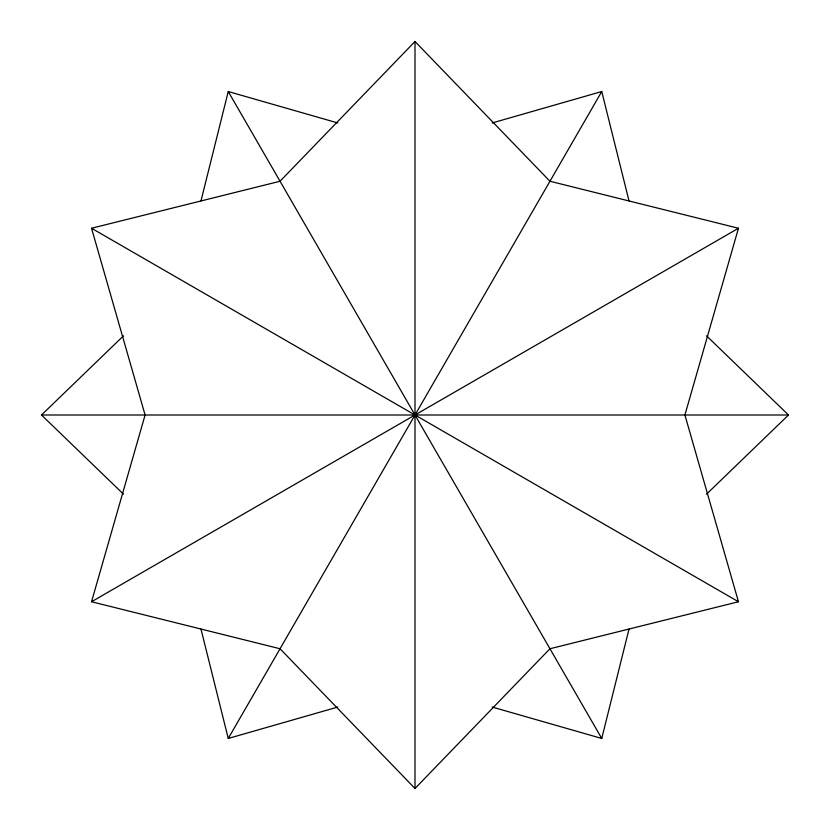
<?xml version="1.0" encoding="UTF-8"?>
<svg xmlns="http://www.w3.org/2000/svg" width="830" height="830" viewBox="0 0 830 830"><rect width="100%" height="100%" fill="white"/><g stroke="black" fill="none" stroke-linecap="round" stroke-linejoin="round"><path stroke-width="1.25" d="M200.995 200.87L228.25 91.539L337.81 122.954M492.19 707.046L601.75 738.461L629.005 629.13M91.539 601.75L145.094 415L91.539 228.25L280.042 181.251L415 41.5L549.958 181.251L738.461 228.25L684.906 415L738.461 601.75L549.958 648.749L415 788.5L280.042 648.749L91.539 601.75L738.461 228.25M200.995 629.13L228.25 738.461L279.949 648.925M280.042 648.749L601.75 91.539L629.005 200.87M123.483 494.172L41.5 415L123.483 335.828M706.517 494.172L788.5 415L706.517 335.828M492.19 122.954L601.75 91.539M228.25 738.461L337.81 707.046M41.5 415L788.5 415M91.539 228.25L738.461 601.75M228.25 91.539L549.958 648.749M550.051 648.925L601.75 738.461M415 41.5L415 788.5"/></g></svg>
